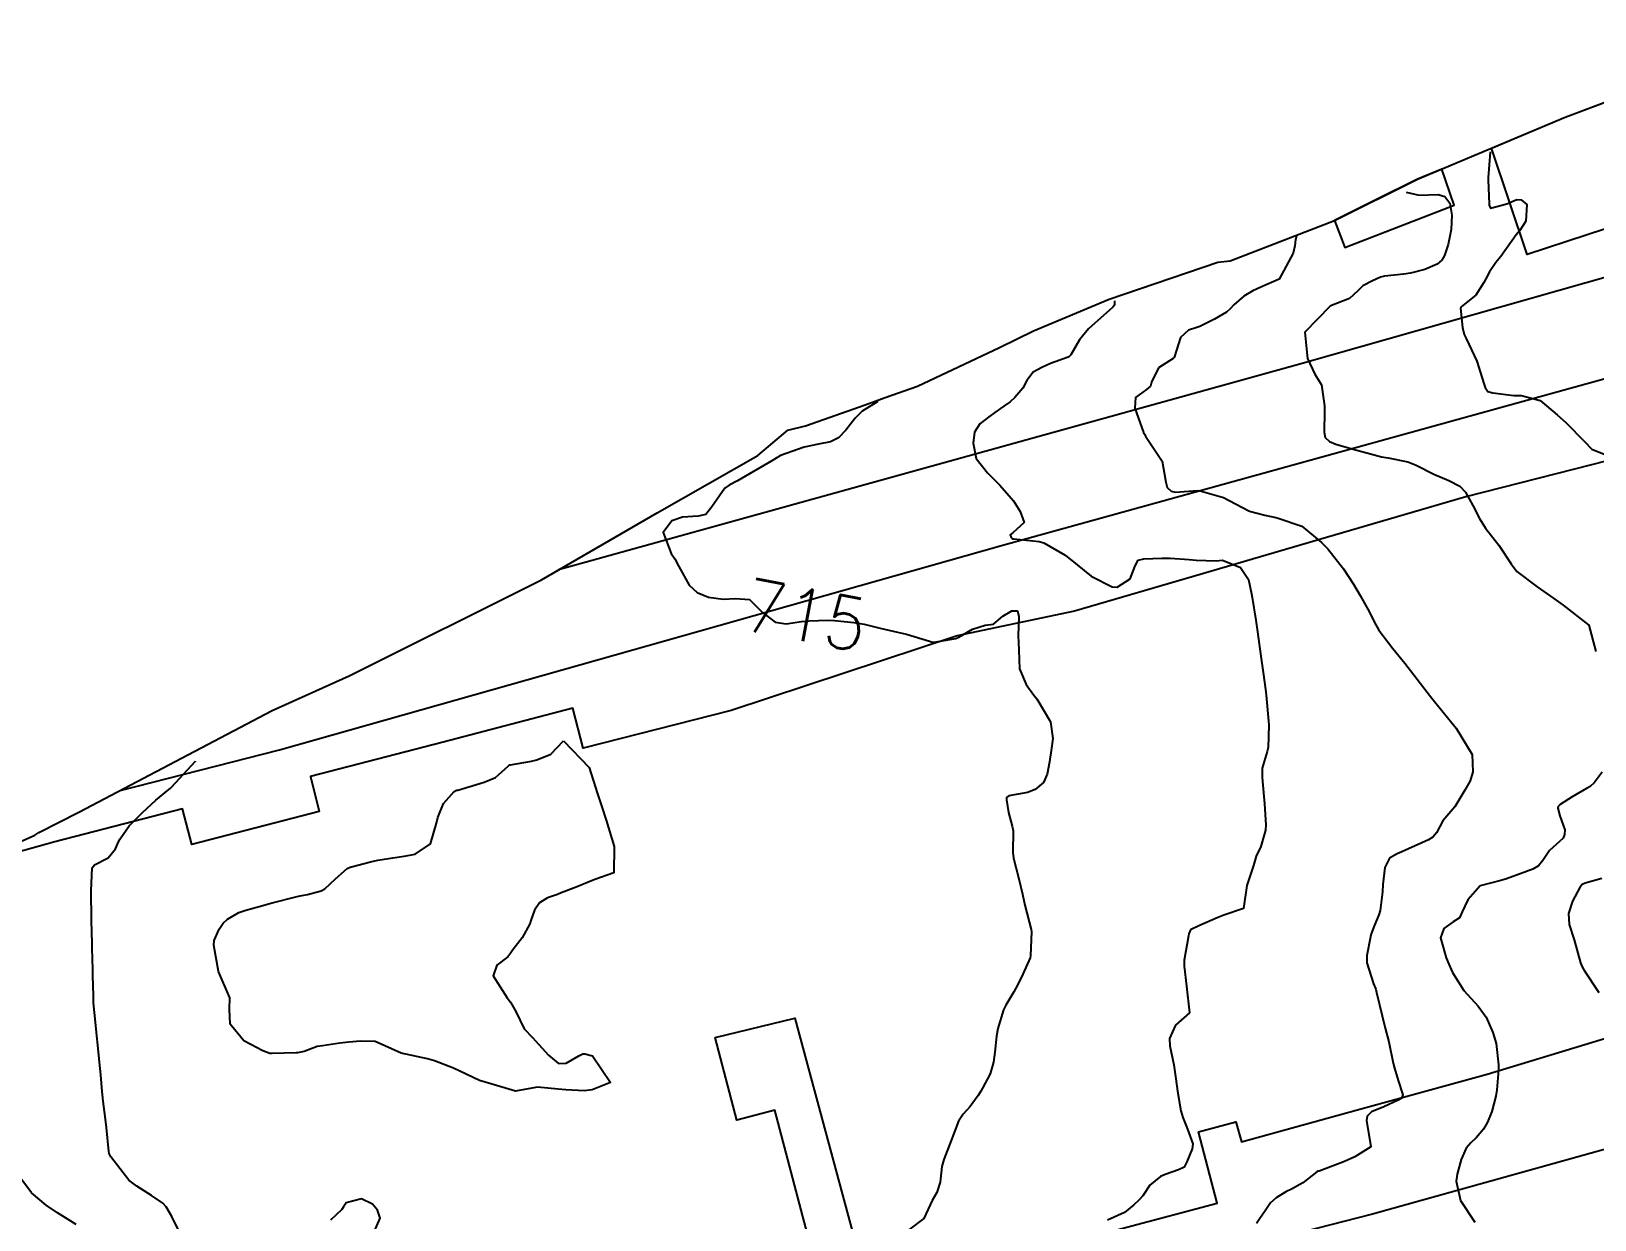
# Model space of a CAD drawing. Header units: metres. Extents: x 286371 to 293043, y 7462578 to 7466404.
# Drawn here: x 291061.1 to 291180.2, y 7463671.3 to 7463761.9 of the extents above; entities that cross this region are included whole.
import ezdxf
from ezdxf.enums import TextEntityAlignment as Align

# ---------------------------------------------------------------- set-up
doc = ezdxf.new("R2010")
doc.units = ezdxf.units.M
doc.header["$MEASUREMENT"] = 0
for name, color, linetype in [('Area', 45, 'Continuous'), ('Cotas', 45, 'Continuous'), ('Curvas de Nivel 1m', 11, 'Continuous'), ('Curvas de Nivel 5m', 15, 'Continuous'), ('Edificações', 30, 'Continuous'), ('Vias primárias', 230, 'Continuous')]:
    doc.layers.add(name, color=color, linetype=linetype)
doc.styles.add('Style-STANDARD', font='STANDARD.shx')

msp = doc.modelspace()

# ---------------------------------------------------------------- linework, layer by layer
at = {"layer": 'Area'}
msp.add_polyline3d([(291058.36, 7463699.24, 719.64), (291061.41, 7463700.57, 720.37), (291061.71, 7463700.78, 718.26), (291064.76, 7463702.33, 718.02), (291079.47, 7463710.08, 715.25), (291085.35, 7463712.72, 721.22), (291099.99, 7463720.05, 715.44), (291108.81, 7463725.14, 723.89), (291116.48, 7463729.53, 720.4), (291118.77, 7463731.45, 714.84), (291120.12, 7463731.78, 714.79), (291124.66, 7463733.37, 714.55), (291126.18, 7463733.93, 719.98), (291128.66, 7463734.8, 719.43), (291134.89, 7463737.75, 713.99), (291137.49, 7463739.02, 713.5), (291143.25, 7463741.43, 713.48), (291151.52, 7463744.25, 713.63), (291152.47, 7463744.35, 722.43), (291160.41, 7463747.42, 712.3), (291166.75, 7463750.57, 712.29), (291177.99, 7463755.3, 720.68), (291195.44, 7463761.86, 708.44)], dxfattribs=at)
at = {"layer": 'Curvas de Nivel 1m', "flags": 128}
for points, elevation in [([(291172.29, 7463752.67), (291172.29, 7463752.64), (291172.13, 7463750.71), (291172.14, 7463750.51), (291172.2, 7463748.71), (291172.21, 7463748.61), (291172.3, 7463748.37), (291173.54, 7463748.69), (291174.31, 7463749.02), (291174.64, 7463749), (291175.07, 7463748.66), (291175, 7463747.38), (291174.53, 7463746.67), (291174.27, 7463746.33), (291173.1, 7463744.69), (291172.71, 7463744.22), (291172.23, 7463743.53), (291171.94, 7463742.99), (291171.81, 7463742.71), (291171.19, 7463741.73), (291170.19, 7463740.94), (291170.07, 7463740.85), (291170.02, 7463740.74), (291170.16, 7463739.27), (291170.3, 7463738.73), (291170.44, 7463738.44), (291171.27, 7463736.72), (291171.8, 7463735), (291171.89, 7463734.71), (291172.09, 7463734.4), (291172.49, 7463734.3), (291174.09, 7463734.1), (291174.67, 7463734.08), (291176.08, 7463733.7), (291177.39, 7463732.62), (291178.05, 7463732.03), (291179.46, 7463730.59), (291180.02, 7463730.01), (291180.96, 7463729.62)], 711), ([(291165.89, 7463749.58), (291166.88, 7463749.35), (291168.31, 7463749.42), (291168.82, 7463749.26), (291169.2, 7463748.75), (291169.37, 7463747.83), (291169.32, 7463746.75), (291169.09, 7463745.59), (291168.81, 7463744.76), (291168.59, 7463744.41), (291168.23, 7463744.11), (291167.31, 7463743.7), (291166.22, 7463743.41), (291165.7, 7463743.33), (291164.22, 7463743.19), (291163.93, 7463743.12), (291163.31, 7463742.84), (291162.59, 7463742.46), (291162.2, 7463742.07), (291161.57, 7463741.49), (291160.18, 7463740.94), (291160.15, 7463740.92), (291160.09, 7463740.89), (291158.15, 7463738.92), (291158.33, 7463737.13), (291158.37, 7463736.92), (291158.93, 7463735.73), (291159.43, 7463734.9), (291159.67, 7463733.3), (291159.67, 7463732.9), (291159.64, 7463731.3), (291159.72, 7463730.9), (291160.03, 7463730.58), (291160.53, 7463730.39), (291162.02, 7463729.95), (291162.88, 7463729.71), (291164.01, 7463729.43), (291164.52, 7463729.34), (291166.01, 7463729.04), (291166.64, 7463728.78), (291167.99, 7463728.09), (291169.12, 7463727.61), (291169.97, 7463727.17), (291170.39, 7463726.73), (291170.95, 7463725.72), (291171.47, 7463724.71), (291171.92, 7463723.97), (291172.95, 7463722.69), (291173.88, 7463721.26), (291174.32, 7463720.67), (291175.86, 7463719.51), (291177.12, 7463718.63), (291177.84, 7463718.11), (291179.81, 7463716.58), (291180.32, 7463714.58)], 712), ([(291157.53, 7463746.24), (291157.44, 7463745.99), (291157.4, 7463745.5), (291157.28, 7463744.93), (291156.21, 7463742.95), (291154.82, 7463742.36), (291154.2, 7463742.08), (291153.52, 7463741.67), (291152.75, 7463741.01), (291152.48, 7463740.71), (291152.18, 7463740.45), (291151.28, 7463739.91), (291150.16, 7463739.36), (291149.93, 7463739.27), (291149.3, 7463739.06), (291148.69, 7463738.52), (291148.23, 7463737.07), (291148.21, 7463736.99), (291148.12, 7463736.91), (291147, 7463736.2), (291146.49, 7463735.1), (291146.39, 7463734.8), (291146.09, 7463734.55), (291145.26, 7463733.93), (291145.22, 7463733.12), (291145.87, 7463731.27), (291145.96, 7463731.11), (291146.03, 7463730.99), (291147.3, 7463729.08), (291147.57, 7463727.49), (291147.67, 7463727.08), (291147.97, 7463726.79), (291148.31, 7463726.73), (291149.97, 7463726.84), (291150.19, 7463726.82), (291151.96, 7463726.33), (291153.36, 7463725.59), (291153.95, 7463725.28), (291155.11, 7463724.97), (291155.94, 7463724.79), (291156.14, 7463724.75), (291157.93, 7463724.14), (291159.44, 7463722.9), (291159.9, 7463722.4), (291161.11, 7463720.88), (291161.86, 7463719.71), (291162.37, 7463718.86), (291163.08, 7463717.59), (291163.44, 7463716.84), (291163.8, 7463716.21), (291164.86, 7463714.82), (291165.77, 7463713.69), (291166.47, 7463712.79), (291167.73, 7463711.15), (291168.03, 7463710.77), (291169.69, 7463708.74), (291170.91, 7463706.73), (291170.97, 7463705.4), (291170.76, 7463704.73), (291170.35, 7463704), (291169.6, 7463702.74), (291168.68, 7463701.67), (291168.2, 7463700.77), (291167.92, 7463700.42), (291167.57, 7463700.23), (291166.57, 7463699.78), (291165.55, 7463699.3), (291165.2, 7463699.16), (291164.61, 7463698.82), (291164.25, 7463698.11), (291164.11, 7463696.83), (291164.07, 7463696.26), (291163.89, 7463694.83), (291163.79, 7463694.52), (291163.47, 7463693.73), (291163.22, 7463693.07), (291163.17, 7463692.84), (291162.88, 7463691.4), (291162.89, 7463690.84), (291163.39, 7463689.26), (291163.56, 7463688.83), (291163.63, 7463688.58), (291164.05, 7463686.82), (291164.29, 7463685.87), (291164.55, 7463684.82), (291164.9, 7463683.21), (291164.99, 7463682.81), (291165.28, 7463681.88), (291165.62, 7463680.8), (291165.52, 7463680.54), (291165.26, 7463680.38), (291164.19, 7463679.88), (291163.24, 7463679.49), (291162.9, 7463679.17), (291162.87, 7463678.84), (291163.2, 7463676.83), (291161.97, 7463676.07), (291161.19, 7463675.71), (291159.26, 7463674.98), (291159.17, 7463674.96), (291159.13, 7463674.95), (291159.07, 7463674.91), (291158, 7463674.08), (291157.15, 7463673.61), (291156.7, 7463673.39), (291155.98, 7463672.95), (291155.55, 7463672.55), (291155.13, 7463671.94), (291154.73, 7463671.36), (291154.48, 7463670.97)], 713), ([(291143.65, 7463741.32), (291143.66, 7463740.97), (291143.54, 7463740.83), (291141.68, 7463739.17), (291140.99, 7463738.34), (291140.34, 7463737.19), (291140.24, 7463737.08), (291140.12, 7463737.02), (291138.79, 7463736.53), (291138.11, 7463736.23), (291137.46, 7463735.88), (291136.97, 7463735.24), (291136.67, 7463734.66), (291136.07, 7463733.93), (291135.71, 7463733.62), (291135.23, 7463733.27), (291134.55, 7463732.79), (291134.05, 7463732.44), (291133.41, 7463731.93), (291132.98, 7463731.3), (291132.88, 7463730.45), (291133.11, 7463729.3), (291133.99, 7463728.19), (291134.93, 7463727.27), (291135.96, 7463726.07), (291136.48, 7463725.25), (291136.77, 7463724.41), (291135.92, 7463723.63), (291135.7, 7463723.48), (291135.79, 7463723.26), (291135.86, 7463723.2), (291135.91, 7463723.18), (291136, 7463723.17), (291137.91, 7463722.97), (291138.27, 7463722.85), (291139.9, 7463721.92), (291140.81, 7463721.18), (291141.87, 7463720.32), (291143.49, 7463719.51), (291143.86, 7463719.49), (291144.86, 7463720.13), (291145.24, 7463721.11), (291145.47, 7463721.53), (291145.89, 7463721.65), (291147.27, 7463721.7), (291147.89, 7463721.69), (291149.35, 7463721.59), (291149.89, 7463721.55), (291151.41, 7463721.5), (291151.89, 7463721.53), (291153.27, 7463720.99), (291153.87, 7463720.06), (291154.09, 7463718.98), (291154.14, 7463718.69), (291154.42, 7463716.98), (291154.53, 7463716.25), (291154.71, 7463714.97), (291154.86, 7463713.88), (291154.98, 7463712.97), (291155.19, 7463711.51), (291155.25, 7463710.96), (291155.4, 7463709.26), (291155.42, 7463708.96), (291155.36, 7463707.27), (291155.29, 7463706.96), (291154.92, 7463705.69), (291154.92, 7463704.97), (291155.04, 7463703.54), (291155.08, 7463702.96), (291155.18, 7463701.36), (291155.16, 7463700.96), (291154.8, 7463699.72), (291154.45, 7463698.97), (291154.24, 7463698.27), (291153.81, 7463696.98), (291153.74, 7463696.75), (291153.48, 7463694.98), (291152, 7463694.49), (291151.47, 7463694.27), (291150.09, 7463693.67), (291149.46, 7463693.36), (291149.33, 7463693.06), (291149.29, 7463692.9), (291148.96, 7463691.06), (291148.96, 7463690.6), (291149.14, 7463689.06), (291149.36, 7463687.05), (291148.31, 7463686.1), (291147.85, 7463685.08), (291147.87, 7463684.53), (291148.18, 7463683.07), (291148.33, 7463682.02), (291148.45, 7463681.07), (291148.72, 7463679.58), (291148.86, 7463679.06), (291149.22, 7463678.17), (291149.62, 7463677.05), (291149.57, 7463676.68), (291149.18, 7463675.69), (291148.96, 7463675.27), (291148.54, 7463675.06), (291147.53, 7463674.72), (291147.17, 7463674.56), (291146.35, 7463673.9), (291145.81, 7463673.1), (291145.5, 7463672.75), (291145.13, 7463672.4), (291144.42, 7463671.83), (291143.12, 7463671.23)], 714), ([(291180.82, 7463705.39), (291180.21, 7463704.58), (291179.91, 7463704.3), (291179.63, 7463704.14), (291178.52, 7463703.51), (291177.61, 7463702.93), (291177.47, 7463702.77), (291177.44, 7463702.63), (291177.6, 7463702.05), (291177.96, 7463700.99), (291177.94, 7463700.62), (291177.83, 7463700.36), (291177.57, 7463700.09), (291176.79, 7463699.4), (291176.28, 7463698.64), (291175.95, 7463698.24), (291175.53, 7463697.99), (291174.56, 7463697.64), (291173.52, 7463697.26), (291173.09, 7463697.12), (291171.51, 7463696.71), (291170.57, 7463695.65), (291170.15, 7463694.73), (291169.94, 7463694.27), (291169.47, 7463693.97), (291168.74, 7463693.47), (291168.49, 7463692.76), (291168.93, 7463691.24), (291169.14, 7463690.75), (291169.4, 7463690.12), (291170.28, 7463688.73), (291171.37, 7463687.54), (291171.98, 7463686.71), (291172.48, 7463685.55), (291172.73, 7463684.69), (291172.92, 7463683.07), (291172.92, 7463682.69), (291172.79, 7463681.17), (291172.7, 7463680.69), (291172.41, 7463679.53), (291172.08, 7463678.7), (291171.76, 7463678.17), (291171.22, 7463677.52), (291170.81, 7463677.12), (291170.46, 7463676.73), (291170.06, 7463675.86), (291169.77, 7463674.74), (291169.7, 7463674.2), (291170.02, 7463672.73), (291171.12, 7463671.07)], 712), ([(291180.8, 7463697.29), (291179.51, 7463696.93), (291179.3, 7463696.81), (291179.1, 7463696.6), (291178.56, 7463695.54), (291178.25, 7463694.61), (291178.31, 7463693.76), (291178.67, 7463692.61), (291179.17, 7463690.84), (291179.26, 7463690.6), (291179.41, 7463690.32), (291180.57, 7463688.58)], 711), ([(291064.54, 7463670.91), (291063.13, 7463671.79), (291062.26, 7463672.38), (291061.15, 7463673.31), (291060.33, 7463674.41)], 714)]:
    msp.add_lwpolyline(points, dxfattribs=dict(at, elevation=elevation))
at = {"layer": 'Curvas de Nivel 1m', "elevation": 716, "flags": 128}
msp.add_lwpolyline([(291101.67, 7463707.78), (291103.64, 7463705.75), (291104.28, 7463703.74), (291104.6, 7463702.74), (291104.92, 7463701.73), (291105.55, 7463699.72), (291105.52, 7463697.72), (291104.07, 7463697.19), (291103.51, 7463696.97), (291102.65, 7463696.62), (291101.5, 7463696.18), (291101.21, 7463696.07), (291100.46, 7463695.8), (291099.86, 7463695.43), (291099.48, 7463694.86), (291099.2, 7463694.08), (291099.11, 7463693.82), (291098.53, 7463692.75), (291097.82, 7463691.84), (291097.66, 7463691.61), (291097.43, 7463691.31), (291096.61, 7463690.66), (291096.32, 7463689.86), (291097.38, 7463688.17), (291097.63, 7463687.84), (291098.04, 7463687.15), (291098.69, 7463685.82), (291099.32, 7463685.15), (291100.53, 7463683.8), (291101.29, 7463683.18), (291101.87, 7463683.2), (291102.84, 7463683.76), (291103.16, 7463683.91), (291103.31, 7463683.92), (291103.89, 7463683.75), (291105.27, 7463681.72), (291103.85, 7463681.16), (291103.26, 7463681.09), (291101.86, 7463681.18), (291101.27, 7463681.23), (291099.71, 7463681.36), (291099.27, 7463681.3), (291098.01, 7463681.08), (291097.27, 7463681.29), (291095.27, 7463681.87), (291093.29, 7463682.82), (291091.85, 7463683.38), (291091.31, 7463683.53), (291089.31, 7463683.96), (291087.33, 7463684.85), (291086.2, 7463684.89), (291085.33, 7463684.79), (291084.64, 7463684.73), (291083.32, 7463684.52), (291082.91, 7463684.48), (291081.92, 7463684.09), (291081.41, 7463684), (291081.31, 7463683.99), (291079.49, 7463683.94), (291079.31, 7463683.95), (291078.78, 7463684.13), (291077.33, 7463684.91), (291076.29, 7463686.17), (291076.22, 7463687.32), (291076.26, 7463688.17), (291075.4, 7463690.18), (291075.04, 7463692.19), (291075.07, 7463692.56), (291075.45, 7463693.42), (291075.76, 7463693.88), (291076.09, 7463694.17), (291076.95, 7463694.68), (291077.47, 7463694.87), (291078.48, 7463695.14), (291079.48, 7463695.43), (291081.29, 7463695.89), (291081.49, 7463695.93), (291081.62, 7463695.96), (291082.17, 7463696.07), (291083.22, 7463696.34), (291083.5, 7463696.49), (291084.31, 7463697.24), (291085.2, 7463698.03), (291085.42, 7463698.13), (291085.53, 7463698.17), (291086.98, 7463698.56), (291087.53, 7463698.67), (291088.67, 7463698.85), (291089.54, 7463698.97), (291090.37, 7463699.12), (291091.55, 7463699.93), (291092.01, 7463701.5), (291092.11, 7463701.93), (291092.53, 7463702.99), (291093.36, 7463703.91), (291093.53, 7463704), (291093.62, 7463704.02), (291095.06, 7463704.45), (291095.63, 7463704.62), (291096.51, 7463704.98), (291097.45, 7463705.85), (291097.56, 7463705.93), (291097.65, 7463705.95), (291099.25, 7463706.22), (291099.65, 7463706.31), (291100.71, 7463706.75), (291101.67, 7463707.78)], close=True, dxfattribs=at)
at = {"layer": 'Curvas de Nivel 5m', "elevation": 715, "flags": 128}
for points in [[(291125.63, 7463733.64), (291124.44, 7463732.9), (291123.9, 7463732.37), (291123.19, 7463731.46), (291122.63, 7463730.86), (291122.02, 7463730.56), (291121.11, 7463730.39), (291120.01, 7463730.16), (291118.22, 7463729.53), (291118.08, 7463729.45), (291118, 7463729.4), (291117.56, 7463729.1), (291114.93, 7463727.58), (291114.29, 7463727.27), (291113.97, 7463727.02), (291112.98, 7463725.61), (291112.53, 7463725.02), (291111.93, 7463724.89), (291110.75, 7463724.82), (291109.93, 7463724.54), (291109.28, 7463723.66), (291109.89, 7463722.05), (291110.17, 7463721.65), (291110.46, 7463721.06), (291111.25, 7463719.63), (291111.85, 7463719.08), (291112.73, 7463718.72), (291113.84, 7463718.57), (291114.79, 7463718.63), (291115.84, 7463718.55), (291116.83, 7463717.55), (291117.81, 7463716.81), (291118.65, 7463716.68), (291119.81, 7463716.86), (291120.39, 7463716.92), (291121.82, 7463716.96), (291122.33, 7463716.95), (291123.81, 7463716.8), (291124.59, 7463716.66), (291125.81, 7463716.37), (291127.13, 7463716.06), (291127.8, 7463715.9), (291129.57, 7463715.36), (291129.79, 7463715.3), (291129.85, 7463715.3), (291130.22, 7463715.35), (291131.56, 7463715.57), (291131.8, 7463715.66), (291132.84, 7463716.28), (291133.81, 7463716.59), (291134.44, 7463716.66), (291135.15, 7463717.27), (291135.83, 7463717.68), (291136.27, 7463717.69), (291136.38, 7463717.25), (291136.32, 7463715.77), (291136.34, 7463715.26), (291136.37, 7463714.67), (291136.43, 7463713.25), (291136.93, 7463712.06), (291137.51, 7463711.24), (291137.73, 7463710.96), (291138.78, 7463709.22), (291138.95, 7463707.94), (291138.86, 7463707.22), (291138.7, 7463706.17), (291138.53, 7463705.22), (291138.26, 7463704.59), (291137.62, 7463704.05), (291137.03, 7463703.82), (291135.61, 7463703.57), (291135.44, 7463703.44), (291135.42, 7463703.27), (291135.59, 7463702.31), (291135.87, 7463701.26), (291135.93, 7463700.9), (291135.92, 7463699.26), (291135.97, 7463698.83), (291136.38, 7463697.25), (291136.66, 7463696.08), (291136.83, 7463695.24), (291137.3, 7463693.39), (291137.33, 7463693.24), (291137.27, 7463691.39), (291137.24, 7463691.24), (291136.67, 7463689.98), (291136.32, 7463689.25), (291136, 7463688.64), (291135.37, 7463687.62), (291135.25, 7463687.38), (291135.21, 7463687.27), (291134.76, 7463685.85), (291134.67, 7463685.27), (291134.55, 7463684.04), (291134.44, 7463683.28), (291134.18, 7463682.4), (291133.6, 7463681.29), (291133.48, 7463681.08), (291133.27, 7463680.75), (291132.65, 7463679.9), (291132.13, 7463679.31), (291131.77, 7463678.79), (291131.21, 7463677.32), (291130.66, 7463675.87), (291130.51, 7463675.33), (291130.37, 7463674.13), (291130.13, 7463673.34), (291129.76, 7463672.73), (291129.12, 7463671.35), (291127.98, 7463670.51)], [(291072.47, 7463670.22), (291071.85, 7463671.51), (291071.41, 7463672.24), (291071.14, 7463672.54), (291070.29, 7463673.11), (291069.16, 7463673.82), (291068.57, 7463674.28), (291067.19, 7463676.07), (291067.07, 7463676.31), (291067.04, 7463676.47), (291066.86, 7463678.31), (291066.81, 7463678.73), (291066.6, 7463680.31), (291066.53, 7463681.05), (291066.44, 7463682.32), (291066.33, 7463683.28), (291066.23, 7463684.32), (291066.11, 7463685.54), (291066.01, 7463686.32), (291065.88, 7463687.81), (291065.87, 7463688.33), (291065.83, 7463689.89), (291065.82, 7463690.33), (291065.78, 7463691.98), (291065.77, 7463692.33), (291065.72, 7463694.07), (291065.72, 7463694.33), (291065.69, 7463696.13), (291065.69, 7463696.33), (291065.76, 7463698.09), (291065.94, 7463698.33), (291066.99, 7463698.86), (291067.54, 7463699.53), (291067.78, 7463700.07), (291067.89, 7463700.3), (291068.58, 7463701.28), (291069.58, 7463702.27), (291070.62, 7463703.25), (291071.61, 7463704.05), (291071.71, 7463704.14), (291071.8, 7463704.24), (291073.64, 7463706.21), (291073.64, 7463706.21)], [(291087.09, 7463670), (291087.72, 7463671.39), (291087.51, 7463672), (291087.13, 7463672.45), (291086.3, 7463672.85), (291085.13, 7463672.56), (291084.92, 7463672.24), (291084.8, 7463672.04), (291083.93, 7463671.23)]]:
    msp.add_lwpolyline(points, dxfattribs=at)
at = {"layer": 'Edificações'}
for points, elevation in [([(291192.81, 7463760.87), (291194.25, 7463757), (291188.73, 7463754.95), (291189.65, 7463752.47), (291186.21, 7463751.19), (291187.11, 7463748.77), (291175.11, 7463744.84), (291172.37, 7463752.94), (291177.99, 7463755.3), (291186.71, 7463758.58), (291192.82, 7463760.85)], 710.28), ([(291160.41, 7463747.42), (291161.2, 7463745.37), (291169.54, 7463748.6), (291168.59, 7463751.35), (291166.75, 7463750.57), (291163.58, 7463749), (291160.41, 7463747.42)], 712.3)]:
    msp.add_lwpolyline(points, close=True, dxfattribs=dict(at, elevation=elevation))
for points in [[(291185.15, 7463730.13), (291180, 7463728.81), (291170.43, 7463726.36), (291159.8, 7463723.26), (291150.18, 7463720.45), (291140.6, 7463717.66), (291131.67, 7463715.78), (291114.45, 7463710.07), (291103.18, 7463707.21), (291102.39, 7463710.26), (291092.52, 7463707.68), (291082.4, 7463705.04), (291083.06, 7463702.39), (291073.35, 7463699.87), (291072.64, 7463702.6), (291062.92, 7463700.07), (291059.93, 7463699.24)], [(291054.8, 7463652.15), (291095.49, 7463662.05), (291114.19, 7463666.86), (291120.64, 7463668.73), (291117.79, 7463679.61), (291114.89, 7463678.86), (291113.24, 7463685.16), (291119.31, 7463686.64), (291125.02, 7463665.44), (291144.59, 7463670.7), (291151.49, 7463672.52), (291150.05, 7463677.98), (291152.89, 7463678.73), (291153.34, 7463677.21), (291162.07, 7463679.63), (291172.04, 7463682.36), (291181.5, 7463685.23)]]:
    msp.add_lwpolyline(points, dxfattribs=at)
at = {"layer": 'Vias primárias', "elevation": 708.45}
msp.add_lwpolyline([(291188.36, 7463745.16), (291157.95, 7463736.53), (291101.29, 7463720.8)], dxfattribs=at)
at = {"layer": 'Vias primárias', "elevation": 717.43}
msp.add_lwpolyline([(291067.9, 7463703.99), (291080.04, 7463707.09), (291135.05, 7463722.65), (291185.53, 7463736.64), (291191.75, 7463738.31, -0.049917), (291196.16, 7463739.03, -0.030676), (291198.91, 7463739.03, -0.257418), (291207.48, 7463733.61), (291219.23, 7463703.05, -0.046014), (291220.59, 7463698.2, -0.362521), (291213.57, 7463685.72), (291163.32, 7463671.68), (291150.52, 7463668.42), (291115.91, 7463659.08), (291093.56, 7463652.77), (291070.73, 7463646.42), (291060.37, 7463643.48), (291057.52, 7463642.73, -0.328552), (291046.98, 7463646.9), (291034.36, 7463686.79)], format="xyb", dxfattribs=at)

# ---------------------------------------------------------------- texts
at = {"layer": 'Cotas', "style": 'Style-STANDARD'}
msp.add_text('715', height=4, rotation=349.2622, dxfattribs=at).set_placement((291120.12, 7463717.36, 715), align=Align.MIDDLE_CENTER)

doc.saveas('drawing.dxf')
